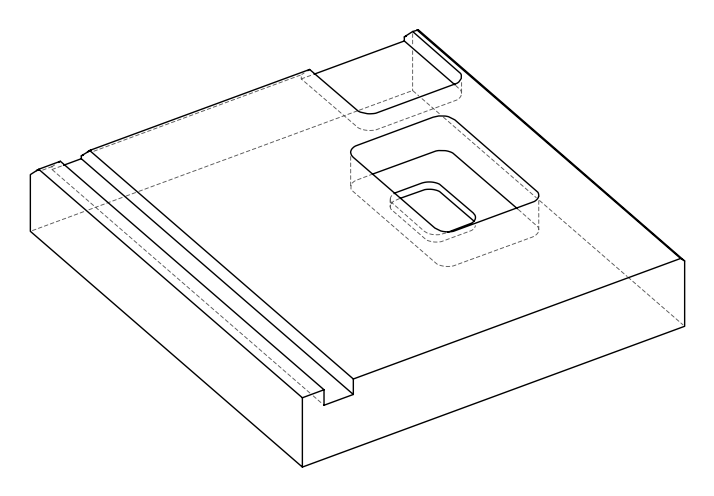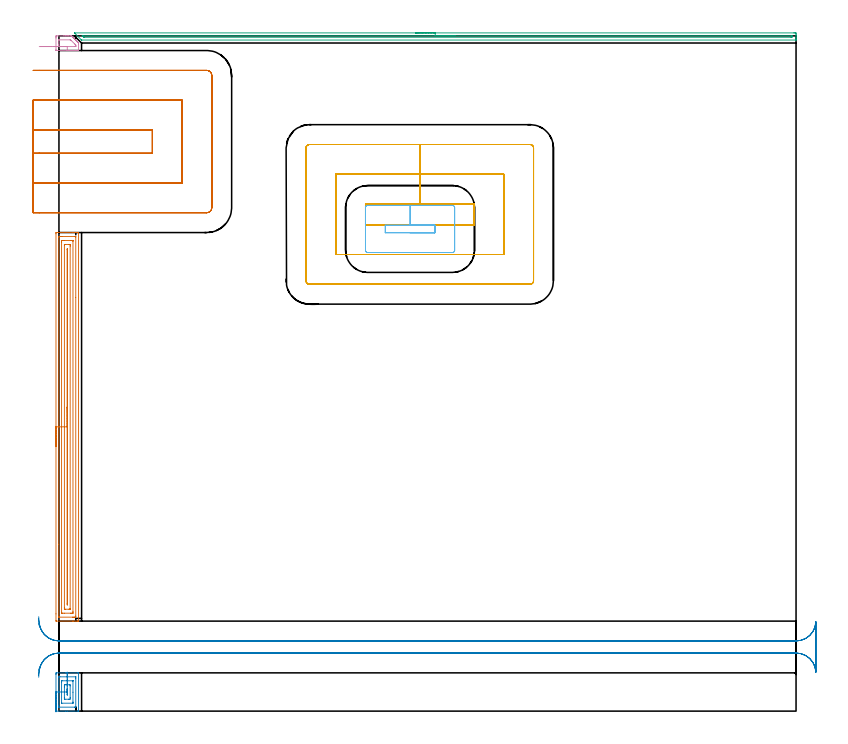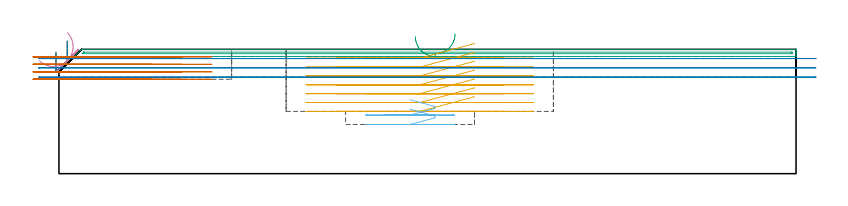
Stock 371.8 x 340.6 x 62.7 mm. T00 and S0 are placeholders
(PLAN: 8 operations, 1 tool changes, 39.3 min)
(1 AREA_MILL | FG_CHAMFER_SURFACE | UGT0205_001 | 8 min | 13562 mm3)
(2 AREA_MILL_1 | FG_CHAMFER_SURFACE_1 | UGT0205_001 | 0.93 min | 1663 mm3)
(3 AREA_MILL_2 | FG_CHAMFER_SURFACE_2 | UGT0205_001 | 5.95 min | 2373 mm3)
(4 AREA_MILL_3 | FG_CHAMFER_SURFACE_3 | UGT0205_001 | 0.43 min | 862 mm3)
(5 MILL_RECTANGULAR_POCKET | POCKET_RECTANGULAR_STRAIGHT | UGT0201_094 | Follow Part, ap 5, ae 75% | 11.75 min | 378142 mm3)
(6 MILL_RECTANGULAR_POCKET_1 | POCKET_RECTANGULAR_STRAIGHT_1 | UGT0201_094 | Follow Part, ap 5, ae 75% | 1.07 min | 18120 mm3)
(7 MILL_SLOT | SLOT_PARTIAL_RECTANGULAR | UGT0201_094 | Follow Part, ap 5, ae 75% | 6.09 min | 118881 mm3)
(8 MILL_RECTANGULAR_SLOT | SLOT_RECTANGULAR | UGT0201_094 | Follow Part, ap 5, ae 75% | 5.04 min | 135015 mm3)
(TOOL UGT0205_001 | Chamfer Mill 20 x 3 x 45 deg. | D20 FL50 Z2)
(TOOL UGT0201_094 | End mill 20 mm | D20 FL38 Z4)
(OP 1 AREA_MILL)
G17 G21 G94 G90
T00 M6
G54
G17 G0 G90 X-1.5 Y133.4 S1061 M3
G43 Z72.7 H0
Z61.3
G94 G1 Y133.438 Z60.428 F250.
Y133.552 Z59.564
Y133.741 Z58.712
Y134.003 Z57.88
Y134.337 Z57.074
Y134.74 Z56.3
Y135.208 Z55.564
Y135.74 Z54.872
Y136.329 Z54.229
Y136.972 Z53.64
Y137.664 Z53.109
Y138.4 Z52.64
Y139.174 Z52.237
Y139.98 Z51.903
Y140.812 Z51.641
Y141.664 Z51.452
Y142.528 Z51.338
Y143.4 Z51.3
X-1.499 Y240.781 Z51.301
X-1.496 Y241.207 Z51.302
X-1.492 Y241.39 Z51.306
X-1.077 Y241.395 Z51.721
X-0.467 Y241.4 Z52.33
X6.838 Z59.633
X7.379 Z60.176
X7.718 Z60.514
X8.259 Z61.055
X8.597 Z61.392
X9.574 Z62.374
X9.894 Y241.39 Z62.693
X9.9 Y241.228 Z62.7
Y45.572
X9.894 Y45.41 Z62.693
X9.574 Y45.4 Z62.373
X9.275 Z62.074
X8.597 Z61.392
X7.379 Z60.176
X6.838 Z59.633
X-1.348 Y45.401 Z51.45
X-1.492 Y45.41 Z51.306
X-1.499 Y45.554 Z51.299
X-1.5 Y49.062 Z51.3
Y143.4
X-0.086 Z52.714
X-0.085 Y238.88 Z52.715
X-0.084 Y238.994 Z52.716
X-0.079 Y239.375 Z52.721
X0.291 Y239.392 Z53.091
X0.682 Y239.397 Z53.482
X1.163 Y239.4 Z53.963
X1.562 Z54.362
X8.198 Z60.998
X8.401 Y239.398 Z61.201
X8.433 Y239.396 Z61.233
X8.465 Y239.39 Z61.265
X8.479 Y239.383 Z61.279
X8.48 Y239.358 Z61.28
X8.485 Y239.109 Z61.285
X8.486 Y208.62 Z61.286
X8.485 Y47.92 Z61.285
X8.484 Y47.806 Z61.284
X8.479 Y47.425 Z61.279
X8.109 Y47.408 Z60.909
X7.718 Y47.403 Z60.518
X7.237 Y47.4 Z60.037
X6.838 Z59.638
X0.202 Z53.002
X-0.001 Y47.402 Z52.799
X-0.033 Y47.404 Z52.767
X-0.065 Y47.41 Z52.735
X-0.079 Y47.416 Z52.721
X-0.08 Y47.442 Z52.72
X-0.085 Y47.691 Z52.715
X-0.086 Y84.141 Z52.714
Y143.4
X1.328 Z54.128
X1.329 Y236.551 Z54.129
X1.331 Y237.208 Z54.131
X1.333 Y237.326 Z54.133
X1.335 Y237.377 Z54.135
X1.38 Y237.392 Z54.18
X1.562 Y237.396 Z54.362
X2.252 Y237.4 Z55.052
X2.441 Z55.241
X5.77 Z58.57
X6.65 Y237.399 Z59.45
X6.838 Y237.396 Z59.638
X7.027 Y237.39 Z59.827
X7.065 Y237.383 Z59.865
X7.068 Y237.349 Z59.868
X7.07 Y237.286 Z59.87
X7.071 Y237.208 Z59.871
X7.072 Y236.971 Z59.872
X7.071 Y50.249 Z59.871
X7.069 Y49.592 Z59.869
X7.067 Y49.474 Z59.867
X7.065 Y49.423 Z59.865
X7.02 Y49.408 Z59.82
X6.838 Y49.405 Z59.638
X6.148 Y49.4 Z58.948
X5.959 Z58.759
X2.631 Z55.431
X1.751 Y49.401 Z54.551
X1.562 Y49.404 Z54.362
X1.373 Y49.41 Z54.173
X1.335 Y49.417 Z54.135
X1.332 Y49.451 Z54.132
X1.33 Y49.513 Z54.13
X1.329 Y49.592 Z54.129
X1.328 Y49.829 Z54.128
Y143.4
X2.743 Z55.543
Y235.114
X2.745 Y235.31 Z55.545
X2.748 Y235.38 Z55.548
X2.75 Y235.39 Z55.55
X2.758 Y235.394 Z55.558
X2.784 Y235.397 Z55.584
X2.891 Y235.399 Z55.691
X3.321 Y235.4 Z56.121
X5.1 Z57.9
X5.51 Y235.394 Z58.31
X5.611 Y235.39 Z58.411
X5.651 Y235.385 Z58.451
X5.653 Y235.351 Z58.453
X5.655 Y235.263 Z58.455
X5.657 Y234.834 Z58.457
Y234.527
Y51.686
X5.655 Y51.49 Z58.455
X5.652 Y51.42 Z58.452
X5.65 Y51.41 Z58.45
X5.642 Y51.406 Z58.442
X5.616 Y51.403 Z58.416
X5.509 Y51.401 Z58.309
X5.079 Y51.4 Z57.879
X3.3 Z56.1
X2.891 Y51.406 Z55.691
X2.789 Y51.41 Z55.589
X2.749 Y51.415 Z55.549
X2.747 Y51.449 Z55.547
X2.745 Y51.537 Z55.545
X2.743 Y51.966 Z55.543
Y52.273
Y143.4
X4.157 Z56.957
Y232.741
X4.158 Y232.783 Z56.958
X4.2 Y233.299 Z57.
X4.241 Y232.741 Z57.041
X4.243 Y232.697 Z57.043
Y54.059
X4.242 Y54.017 Z57.042
X4.2 Y53.502 Z57.
X4.159 Y54.059 Z56.959
X4.157 Y54.103 Z56.957
Y143.4
Y144.272 Z56.995
Y145.136 Z57.109
Y145.988 Z57.298
Y146.82 Z57.56
Y147.626 Z57.894
Y148.4 Z58.297
Y149.136 Z58.765
Y149.828 Z59.296
Y150.471 Z59.886
Y151.06 Z60.529
Y151.592 Z61.221
Y152.06 Z61.957
Y152.463 Z62.731
Y152.797 Z63.537
Y153.059 Z64.369
Y153.248 Z65.22
Y153.362 Z66.085
Y153.4 Z66.957
G0 Z72.7
M5
M2
(OP 2 AREA_MILL_1)
G17 G21 G94 G90
T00 M6
G54
G17 G0 G90 X-1.5 Y-0.35 S1061 M3
G43 Z72.7 H0
Z61.3
G94 G1 Y-0.312 Z60.428 F250.
Y-0.198 Z59.564
Y-0.009 Z58.712
Y0.253 Z57.88
Y0.587 Z57.074
Y0.99 Z56.3
Y1.458 Z55.564
Y1.99 Z54.872
Y2.579 Z54.229
Y3.222 Z53.64
Y3.914 Z53.109
Y4.65 Z52.64
Y5.424 Z52.237
Y6.23 Z51.903
Y7.062 Z51.641
Y7.914 Z51.452
Y8.778 Z51.338
Y9.65 Z51.3
Y18.425
X-1.497 Y18.881 Z51.303
X-1.49 Y19.293 Z51.305
X-1.077 Y19.3 Z51.718
X3.321 Z56.114
X4.159 Z56.959
X9.497 Z62.297
X9.893 Y19.29 Z62.693
X9.9 Y18.881 Z62.7
Y0.419
X9.896 Y0.069 Z62.696
X9.893 Y0.01 Z62.693
X9.572 Y0. Z62.372
X4.159 Z56.959
X3.321 Z56.114
X-1.293 Z51.502
X-1.491 Y0.01 Z51.304
X-1.498 Y0.13 Z51.298
X-1.5 Y0.419 Z51.3
Y9.65
X-0.086 Z52.714
X-0.085 Y17.123 Z52.715
X-0.084 Y17.218 Z52.716
X-0.082 Y17.265 Z52.719
X-0.08 Y17.281 Z52.72
X-0.027 Y17.29 Z52.773
X0.328 Y17.297 Z53.128
X0.505 Y17.3 Z53.305
X8.421 Y17.299 Z61.221
X8.459 Y17.295 Z61.259
X8.466 Y17.292 Z61.266
X8.479 Y17.279 Z61.279
X8.482 Y17.238 Z61.282
X8.484 Y17.123 Z61.284
X8.486 Y16.355 Z61.286
X8.485 Y2.177 Z61.285
X8.484 Y2.081 Z61.284
X8.482 Y2.035 Z61.282
X8.48 Y2.018 Z61.28
X8.427 Y2.01 Z61.227
X8.073 Y2.003 Z60.873
X7.895 Y2. Z60.695
X-0.021 Y2.001 Z52.779
X-0.059 Y2.005 Z52.741
X-0.066 Y2.008 Z52.734
X-0.079 Y2.021 Z52.721
X-0.082 Y2.062 Z52.718
X-0.084 Y2.177 Z52.716
X-0.086 Y2.945 Z52.714
Y9.65
X1.328 Z54.128
X1.329 Y14.718 Z54.129
Y14.951
X1.331 Y15.107 Z54.131
X1.335 Y15.23 Z54.135
X1.339 Y15.291 Z54.139
X1.359 Y15.293 Z54.159
X1.562 Y15.299 Z54.362
X6.903 Y15.3 Z59.703
X7.027 Y15.294 Z59.827
X7.056 Y15.29 Z59.856
X7.065 Y15.28 Z59.865
X7.069 Y15.258 Z59.869
X7.071 Y15.233 Z59.871
X7.072 Y9.533 Z59.872
Y4.582
X7.071 Y4.348 Z59.871
X7.069 Y4.193 Z59.869
X7.065 Y4.07 Z59.865
X7.061 Y4.009 Z59.861
X7.041 Y4.007 Z59.841
X6.838 Y4.001 Z59.638
X1.497 Y4. Z54.297
X1.373 Y4.006 Z54.173
X1.344 Y4.01 Z54.144
X1.335 Y4.02 Z54.135
X1.331 Y4.042 Z54.131
X1.329 Y4.067 Z54.129
X1.328 Y9.65 Z54.128
X2.743 Z55.543
Y11.848
X2.744 Y12.425 Z55.544
X2.746 Y12.727 Z55.546
X2.754 Y13.293 Z55.554
X3.321 Y13.298 Z56.121
X3.627 Y13.3 Z56.427
X5.388 Y13.298 Z58.188
X5.649 Y13.29 Z58.449
X5.655 Y13.031 Z58.455
X5.657 Y12.727 Z58.457
Y6.875
X5.654 Y6.573 Z58.454
X5.646 Y6.007 Z58.446
X5.079 Y6.002 Z57.879
X4.773 Y6. Z57.573
X3.012 Y6.002 Z55.812
X2.751 Y6.01 Z55.551
X2.746 Y6.269 Z55.546
X2.743 Y6.573 Z55.543
Y9.65
X4.157 Z56.957
Y10.133
X4.161 Y10.969 Z56.961
X4.163 Y11.006 Z56.963
X4.2 Y11.252 Z57.
X4.236 Y10.969 Z57.036
X4.24 Y10.929 Z57.04
X4.243 Y10.09 Z57.043
Y9.167
X4.239 Y8.331 Z57.039
X4.237 Y8.294 Z57.037
X4.2 Y8.048 Z57.
X4.164 Y8.331 Z56.964
X4.16 Y8.371 Z56.96
X4.157 Y9.21 Z56.957
Y9.65
Y10.521 Z56.995
Y11.386 Z57.109
Y12.238 Z57.298
Y13.07 Z57.56
Y13.876 Z57.894
Y14.65 Z58.297
Y15.386 Z58.765
Y16.078 Z59.297
Y16.721 Z59.886
Y17.31 Z60.529
Y17.841 Z61.221
Y18.31 Z61.957
Y18.713 Z62.731
Y19.047 Z63.537
Y19.309 Z64.369
Y19.498 Z65.22
Y19.612 Z66.085
Y19.65 Z66.957
G0 Z72.7
M5
M2
(OP 3 AREA_MILL_2)
G17 G21 G94 G90
T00 M6
G54
G17 G0 G90 X179.8 Y342.1 S1061 M3
G43 Z72.7 H0
Z69.1
G94 G1 X179.838 Z68.228 F250.
X179.952 Z67.363
X180.141 Z66.512
X180.403 Z65.68
X180.737 Z64.874
X181.14 Z64.1
X181.609 Z63.364
X182.14 Z62.672
X182.729 Z62.029
X183.372 Z61.44
X184.064 Z60.908
X184.8 Z60.44
X185.574 Z60.037
X186.38 Z59.703
X187.212 Z59.441
X188.064 Z59.252
X188.928 Z59.138
X189.8 Z59.1
X370.699
X371.18 Y342.099 Z59.101
X371.654 Y342.094 Z59.103
X371.791 Y342.091 Z59.105
X371.8 Y341.625 Z59.57
Y341.084 Z60.113
Y340.742 Z60.455
Y340.201 Z60.995
Y339.858 Z61.337
Y339.173 Z62.026
Y338.869 Z62.331
Y338.513 Z62.678
X371.793 Y338.502 Z62.688
X371.627 Y338.5 Z62.7
X11.547
X11.404 Y338.504 Z62.689
X11.392 Y338.512 Z62.681
X11.204 Y338.695 Z62.504
X8.117 Y341.782 Z59.416
X7.973 Y341.927 Z59.271
X7.841 Y342.066 Z59.132
X7.815 Y342.096 Z59.102
X7.973 Y342.1 Z59.1
X189.8
Y340.686 Z60.514
X369.45 Y340.685 Z60.515
X369.778 Y340.679 Z60.521
X369.79 Y340.573 Z60.627
X369.795 Y340.344 Z60.856
X369.79 Y340.099 Z61.101
X369.774 Y339.921 Z61.279
X369.28 Y339.914 Z61.286
X12.812
X12.608 Y339.916 Z61.284
X12.506 Y339.919 Z61.281
X12.458 Y339.921 Z61.279
X12.42 Y339.942 Z61.258
X12.343 Y340.016 Z61.184
X11.994 Y340.358 Z60.842
X11.78 Y340.577 Z60.623
X11.686 Y340.675 Z60.525
X11.994 Y340.684 Z60.516
X12.051 Y340.685 Z60.515
X189.8 Y340.686 Z60.514
X190.672 Z60.552
X191.537 Z60.666
X192.388 Z60.855
X193.22 Z61.117
X194.026 Z61.451
X194.8 Z61.854
X195.536 Z62.323
X196.228 Z62.854
X196.871 Z63.443
X197.46 Z64.086
X197.992 Z64.778
X198.46 Z65.514
X198.863 Z66.288
X199.197 Z67.094
X199.459 Z67.926
X199.648 Z68.778
X199.762 Z69.643
X199.8 Z70.514
G0 Z72.7
M5
M2
(OP 4 AREA_MILL_3)
G17 G21 G94 G90
T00 M6
G54
G17 G0 G90 X4.208 Y333.2 S1061 M3
G43 Z72.7 H0
Z71.14
G94 G1 X4.797 Z70.497 F250.
X5.328 Z69.804
X5.796 Z69.068
X6.199 Z68.294
X6.532 Z67.488
X6.794 Z66.656
X6.983 Z65.804
X7.096 Z64.939
X7.134 Z64.068
X7.096 Z63.196
X6.981 Z62.331
X6.792 Z61.48
X6.529 Z60.648
X6.195 Z59.842
X5.792 Z59.068
X5.323 Z58.333
X4.792 Z57.641
X4.202 Z56.998
X-1.294 Z51.503
X-1.383 Y333.202 Z51.414
X-1.492 Y333.21 Z51.305
X-1.499 Y333.319 Z51.299
X-1.5 Y333.782 Z51.3
Y339.556
X-1.499 Y340.018 Z51.301
X-1.495 Y340.442 Z51.303
X-1.491 Y340.59 Z51.306
X-1.077 Y340.6 Z51.72
X2.441 Z55.235
X3.05 Z55.848
X3.321 Z56.117
X3.93 Z56.727
X4.2 Z56.996
X4.74 Z57.54
X5.079 Z57.879
X5.959 Z58.759
X5.976 Z58.776
X6.305 Y340.59 Z59.102
X6.399 Y340.499 Z59.196
X6.585 Y340.315 Z59.385
X6.713 Y340.187 Z59.513
X6.838 Y340.063 Z59.636
X6.883 Y340.018 Z59.682
X7.085 Y339.816 Z59.883
X7.131 Y339.77 Z59.929
X7.18 Y339.721 Z59.979
X7.374 Y339.527 Z60.173
X7.425 Y339.477 Z60.222
X7.477 Y339.424 Z60.276
X7.663 Y339.237 Z60.462
X7.718 Y339.184 Z60.515
X7.773 Y339.127 Z60.572
X7.953 Y338.948 Z60.752
X8.011 Y338.891 Z60.808
X8.07 Y338.83 Z60.869
X8.242 Y338.658 Z61.041
X8.304 Y338.598 Z61.101
X8.367 Y338.533 Z61.166
X8.532 Y338.369 Z61.331
X8.597 Y338.304 Z61.394
X8.664 Y338.236 Z61.463
X8.821 Y338.079 Z61.62
X8.89 Y338.011 Z61.687
X8.961 Y337.939 Z61.76
X9.111 Y337.79 Z61.91
X9.184 Y337.718 Z61.98
X9.258 Y337.642 Z62.057
X9.4 Y337.5 Z62.199
X9.477 Y337.425 Z62.273
X9.556 Y337.345 Z62.353
X9.739 Y337.161 Z62.534
X9.898 Y336.995 Z62.687
X9.9 Y336.455 Z62.7
Y333.337
X9.894 Y333.21 Z62.692
X9.64 Y333.2 Z62.439
X8.936 Z61.735
X8.258 Z61.057
X7.718 Z60.514
X7.448 Z60.244
X6.838 Z59.635
X6.568 Z59.365
X5.959 Z58.753
X4.202 Z56.998
X4.201 Y333.782 Z57.001
X4.202 Y335.2 Z57.002
X1.203 Z54.003
X0.682 Y335.201 Z53.482
X0.158 Y335.204 Z52.958
X-0.006 Y335.21 Z52.794
X-0.079 Y335.225 Z52.721
X-0.084 Y335.449 Z52.716
X-0.085 Y335.564 Z52.715
X-0.086 Y336.342 Z52.714
X-0.085 Y338.431 Z52.715
X-0.083 Y338.528 Z52.717
X-0.08 Y338.575 Z52.72
X-0.078 Y338.59 Z52.722
X-0.036 Y338.592 Z52.764
X0.324 Y338.599 Z53.124
X5.6 Y338.6 Z58.4
X5.779 Y338.597 Z58.579
X5.824 Y338.594 Z58.624
X5.844 Y338.59 Z58.644
X5.872 Y338.568 Z58.672
X5.959 Y338.488 Z58.759
X6.214 Y338.236 Z59.014
X7.995 Y336.455 Z60.795
X8.279 Y336.165 Z61.079
X8.469 Y335.969 Z61.269
X8.479 Y335.87 Z61.279
X8.484 Y335.679 Z61.284
X8.485 Y335.564 Z61.285
Y335.369
X8.483 Y335.272 Z61.283
X8.48 Y335.225 Z61.28
X8.478 Y335.21 Z61.278
X8.436 Y335.208 Z61.236
X8.076 Y335.201 Z60.876
X4.202 Y335.2 Z57.002
X3.559 Z56.413
X2.867 Z55.882
X2.131 Z55.413
X1.357 Z55.01
X0.551 Z54.676
X-0.281 Z54.414
X-1.132 Z54.225
X-1.997 Z54.111
X-2.869 Z54.073
X-3.74 Z54.111
X-4.605 Z54.225
X-5.457 Z54.414
X-6.289 Z54.676
X-7.095 Z55.01
X-7.869 Z55.413
X-8.605 Z55.882
X-9.297 Z56.413
X-9.94 Z57.002
G0 Z72.7
M5
M2
(OP 5 MILL_RECTANGULAR_POCKET)
G17 G21 G94 G90
T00 M6
G54
G17 G0 G90 X209.4 Y255.316 S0 M3
G43 Z72.7 H0
Z65.7
G94 G1 Y255.8 Z65.57 F250.
X182. Z58.228
X154.6 F500.
Y245.3
X209.4
Y255.8
X182.
Y270.8
X139.6
Y230.3
X224.4
Y270.8
X182.
Y285.8
X126.4
G3 X124.6 Y284. R1.8
G1 Y217.1
G3 X126.4 Y215.3 R1.8
G1 X237.6
G3 X239.4 Y217.1 R1.8
G1 Y284.
G3 X237.6 Y285.8 R1.8
G1 X182.
X181.
G0 X209.4 Y255.316 Z61.228
G1 Y255.8 Z61.099 F250.
X182. Z53.757
X154.6 F500.
Y245.3
X209.4
Y255.8
X182.
Y270.8
X139.6
Y230.3
X224.4
Y270.8
X182.
Y285.8
X126.4
G3 X124.6 Y284. R1.8
G1 Y217.1
G3 X126.4 Y215.3 R1.8
G1 X237.6
G3 X239.4 Y217.1 R1.8
G1 Y284.
G3 X237.6 Y285.8 R1.8
G1 X182.
X181.
G0 X209.4 Y255.316 Z56.757
G1 Y255.8 Z56.627 F250.
X182. Z49.286
X154.6 F500.
Y245.3
X209.4
Y255.8
X182.
Y270.8
X139.6
Y230.3
X224.4
Y270.8
X182.
Y285.8
X126.4
G3 X124.6 Y284. R1.8
G1 Y217.1
G3 X126.4 Y215.3 R1.8
G1 X237.6
G3 X239.4 Y217.1 R1.8
G1 Y284.
G3 X237.6 Y285.8 R1.8
G1 X182.
X181.
G0 X209.4 Y255.316 Z52.286
G1 Y255.8 Z52.156 F250.
X182. Z44.814
X154.6 F500.
Y245.3
X209.4
Y255.8
X182.
Y270.8
X139.6
Y230.3
X224.4
Y270.8
X182.
Y285.8
X126.4
G3 X124.6 Y284. R1.8
G1 Y217.1
G3 X126.4 Y215.3 R1.8
G1 X237.6
G3 X239.4 Y217.1 R1.8
G1 Y284.
G3 X237.6 Y285.8 R1.8
G1 X182.
X181.
G0 X209.4 Y255.316 Z47.814
G1 Y255.8 Z47.685 F250.
X182. Z40.343
X154.6 F500.
Y245.3
X209.4
Y255.8
X182.
Y270.8
X139.6
Y230.3
X224.4
Y270.8
X182.
Y285.8
X126.4
G3 X124.6 Y284. R1.8
G1 Y217.1
G3 X126.4 Y215.3 R1.8
G1 X237.6
G3 X239.4 Y217.1 R1.8
G1 Y284.
G3 X237.6 Y285.8 R1.8
G1 X182.
X181.
G0 X209.4 Y255.316 Z43.343
G1 Y255.8 Z43.213 F250.
X182. Z35.871
X154.6 F500.
Y245.3
X209.4
Y255.8
X182.
Y270.8
X139.6
Y230.3
X224.4
Y270.8
X182.
Y285.8
X126.4
G3 X124.6 Y284. R1.8
G1 Y217.1
G3 X126.4 Y215.3 R1.8
G1 X237.6
G3 X239.4 Y217.1 R1.8
G1 Y284.
G3 X237.6 Y285.8 R1.8
G1 X182.
X181.
G0 X209.4 Y255.316 Z38.871
G1 Y255.8 Z38.742 F250.
X182. Z31.4
X154.6 F500.
Y245.3
X209.4
Y255.8
X182.
Y270.8
X139.6
Y230.3
X224.4
Y270.8
X182.
Y285.8
X126.4
G3 X124.6 Y284. R1.8
G1 Y217.1
G3 X126.4 Y215.3 R1.8
G1 X237.6
G3 X239.4 Y217.1 R1.8
G1 Y284.
G3 X237.6 Y285.8 R1.8
G1 X182.
X181.
G0 Z72.7
M5
M2
(OP 6 MILL_RECTANGULAR_POCKET_1)
G17 G21 G94 G90
T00 M6
G54
G17 G0 G90 X177.023 Y241.3 S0 M3
G43 Z72.7 H0
Z37.275
G94 G1 X189.6 Z33.905 F250.
Y245.1 Z32.887
X177.1 Z29.537
X164.6 F500.
Y241.3
X189.6
Y245.1
X177.1
Y255.1
X155.8
G3 X154.6 Y253.9 R1.2
G1 Y232.5
G3 X155.8 Y231.3 R1.2
G1 X198.4
G3 X199.6 Y232.5 R1.2
G1 Y253.9
G3 X198.4 Y255.1 R1.2
G1 X177.1
X176.1
G0 X177.023 Y241.3 Z32.537
G1 X189.6 Z29.168 F250.
Y245.1 Z28.149
X177.1 Z24.8
X164.6 F500.
Y241.3
X189.6
Y245.1
X177.1
Y255.1
X155.8
G3 X154.6 Y253.9 R1.2
G1 Y232.5
G3 X155.8 Y231.3 R1.2
G1 X198.4
G3 X199.6 Y232.5 R1.2
G1 Y253.9
G3 X198.4 Y255.1 R1.2
G1 X177.1
X176.1
G0 Z72.7
M5
M2
(OP 7 MILL_SLOT)
G17 G21 G94 G90
T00 M6
G54
G17 G0 G90 X-13. Y281.4 S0 M3
G43 Z72.7 H0
Z58.925
G94 G1 X-10. F250.
X47.1 F500.
Y293.2
X-10.
X-13. F250.
Y266.4
X-10.
X62.1 F500.
Y308.2
X-10.
X-13. F250.
Y251.4
X-10.
X74.5 F500.
G3 X77.1 Y254. R2.6
G1 Y320.6
G3 X74.5 Y323.2 R2.6
G1 X-10.
X-13. F250.
G0 Y281.4 Z55.15
G1 X-10.
X47.1 F500.
Y293.2
X-10.
X-13. F250.
Y266.4
X-10.
X62.1 F500.
Y308.2
X-10.
X-13. F250.
Y251.4
X-10.
X74.5 F500.
G3 X77.1 Y254. R2.6
G1 Y320.6
G3 X74.5 Y323.2 R2.6
G1 X-10.
X-13. F250.
G0 Y281.4 Z51.375
G1 X-10.
X47.1 F500.
Y293.2
X-10.
X-13. F250.
Y266.4
X-10.
X62.1 F500.
Y308.2
X-10.
X-13. F250.
Y251.4
X-10.
X74.5 F500.
G3 X77.1 Y254. R2.6
G1 Y320.6
G3 X74.5 Y323.2 R2.6
G1 X-10.
X-13. F250.
G0 Y281.4 Z47.6
G1 X-10.
X47.1 F500.
Y293.2
X-10.
X-13. F250.
Y266.4
X-10.
X62.1 F500.
Y308.2
X-10.
X-13. F250.
Y251.4
X-10.
X74.5 F500.
G3 X77.1 Y254. R2.6
G1 Y320.6
G3 X74.5 Y323.2 R2.6
G1 X-10.
X-13. F250.
G0 Z72.7
M5
M2
(OP 8 MILL_RECTANGULAR_SLOT)
G17 G21 G94 G90
T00 M6
G54
G17 G0 G90 X-10.358 Y20.612 S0 M3
G43 Z72.7 H0
Z58.033
G94 G1 X-9.141 Y23.355 F250.
G2 X0. Y29.3 R10. F500.
G1 X371.8
G2 X381.79 Y19.747 R10.
G1 X381.8
Y44.953
X381.79
G2 X371.8 Y35.4 R10.
G1 X0.
G2 X-9.146 Y41.357 R10.
G1 X-10.359 Y44.101 F250.
G0 X-10.366 Y18.055 Z53.367
G1 X-9.853 Y21.011
G2 X0. Y29.3 R10. F500.
G1 X371.8
G2 X381.79 Y19.747 R10.
G1 Y44.953
G2 X371.8 Y35.4 R10.
G1 X0.
G2 X-9.849 Y43.672 R10.
G1 X-10.368 Y46.626 F250.
G0 X-10.202 Y17.083 Z48.7
G1 X-9.97 Y20.074
G2 X0. Y29.3 R10. F500.
G1 X371.8
G2 X381.79 Y19.747 R10.
G1 X381.8
Y44.953
X381.79
G2 X371.8 Y35.4 R10.
G1 X0.
G2 X-9.97 Y44.626 R10.
G1 X-10.202 Y47.617 F250.
G0 Z72.7
M5
M2
